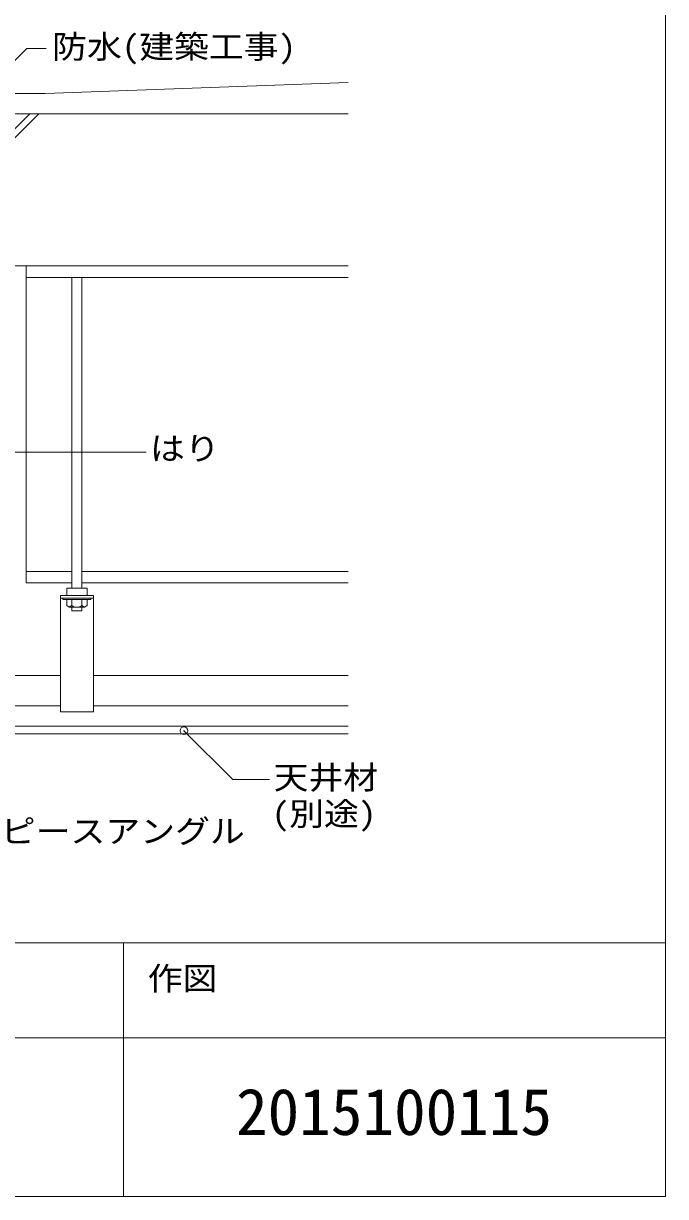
# Model space of a CAD drawing. Units: millimetres on the paper, enlarged 4 times, with parts at other scales. Extents: x -765 to 775, y -516 to 524.
# Drawn here: x 572.4 to 775, y -516.2 to -146.1 of the extents above; entities that cross this region are included whole.
import ezdxf
from ezdxf.enums import TextEntityAlignment as Align

# ---------------------------------------------------------------- set-up
doc = ezdxf.new("R2010")
doc.units = ezdxf.units.MM
doc.header["$LTSCALE"] = 4
doc.header["$PDMODE"] = 32
doc.header["$PDSIZE"] = 2.4
for name, color, linetype, lineweight in [('0-1_躯体', 7, 'Continuous', 18), ('0-4_その他資材', 7, 'Continuous', 18), ('0-5_建具', 7, 'Continuous', 18), ('0-9_部材名・寸法', 7, 'Continuous', 18), ('0-A_枠線', 7, 'Continuous', 18)]:
    doc.layers.add(name, color=color, linetype=linetype, lineweight=lineweight)
doc.layers.add('0-B_図面情報', color=7, linetype='Continuous')
doc.styles.add('ＭＳ ゴシック', font='')
doc.styles.get('ＭＳ ゴシック').set_extended_font_data('MS Gothic')

msp = doc.modelspace()

# ---------------------------------------------------------------- linework, layer by layer
at = {"layer": '0-1_躯体', "color": 3}
for p, q in [((674.799, -174.617), (499.22, -174.617)), ((526.345, -222.617), (574.345, -174.617)), ((529.174, -222.617), (577.174, -174.617)), ((674.799, -222.617), (499.22, -222.617))]:
    msp.add_line(p, q, dxfattribs=at)
at = {"layer": '0-4_その他資材'}
for p, q in [((509.221, -367.817), (674.799, -367.817)), ((674.799, -370.217), (509.221, -370.217))]:
    msp.add_line(p, q, dxfattribs=at)
at = {"layer": '0-5_建具'}
for p, q in [((674.799, -164.715), (579.221, -168.217)), ((579.221, -168.217), (547.221, -168.217)), ((573.221, -222.617), (573.221, -322.617)), ((573.221, -226.217), (674.799, -226.217)), ((587.621, -324.217), (587.621, -226.217)), ((590.82, -226.217), (590.82, -324.217)), ((587.621, -319.017), (573.221, -319.017)), ((674.799, -319.017), (590.82, -319.017)), ((573.221, -322.617), (587.621, -322.617)), ((586.02, -324.217), (586.02, -326.617)), ((592.42, -324.217), (586.02, -324.217)), ((590.82, -322.617), (674.799, -322.617)), ((592.42, -326.617), (592.42, -324.217)), ((584.021, -326.617), (594.42, -326.617)), ((584.021, -363.279), (584.021, -326.617)), ((584.021, -327.417), (594.42, -327.417)), ((584.82, -327.817), (584.82, -327.417)), ((586.02, -327.817), (586.02, -329.755)), ((587.621, -329.755), (587.621, -327.817)), ((590.82, -327.817), (590.82, -329.755)), ((592.42, -329.755), (592.42, -327.817)), ((586.02, -329.755), (586.82, -330.217)), ((586.82, -330.217), (587.621, -329.755)), ((586.82, -330.217), (591.621, -330.217)), ((587.621, -329.755), (588.42, -330.217)), ((587.621, -331.417), (587.621, -330.217)), ((590.82, -331.417), (587.621, -331.417)), ((590.82, -329.755), (590.02, -330.217)), ((590.82, -329.755), (591.621, -330.217)), ((590.82, -330.217), (590.82, -331.417)), ((591.621, -330.217), (592.42, -329.755)), ((515.62, -351.817), (584.021, -351.817)), ((674.799, -351.817), (594.42, -351.817)), ((584.021, -361.417), (515.62, -361.417)), ((674.799, -361.417), (594.42, -361.417))]:
    msp.add_line(p, q, dxfattribs=at)
for points in [[(594.42, -326.617), (594.42, -363.279), (584.021, -363.279)], [(593.62, -327.417), (593.62, -327.817), (584.82, -327.817)]]:
    msp.add_lwpolyline(points, dxfattribs=at)
at = {"layer": '0-9_部材名・寸法'}
for p, q in [((557.018, -170.392), (573.43, -153.979)), ((573.43, -153.979), (579.57, -153.979)), ((547.373, -281.329), (611.053, -281.329)), ((623.012, -369.221), (638.453, -384.662)), ((638.453, -384.662), (650.022, -384.662))]:
    msp.add_line(p, q, dxfattribs=at)
msp.add_point((623.012, -369.221), dxfattribs=at)
at = {"layer": '0-A_枠線'}
for p, q in [((774.969, 523.812), (774.969, -516.188)), ((-765.031, -436.188), (774.969, -436.188)), ((603.904, -516.188), (603.904, -436.188)), ((774.969, -436.188), (774.969, -516.188)), ((-765.031, -466.14), (774.969, -466.14)), ((-765.031, -516.188), (774.969, -516.188)), ((-765.031, -516.188), (774.969, -516.188))]:
    msp.add_line(p, q, dxfattribs=at)

# ---------------------------------------------------------------- texts
at = {"layer": '0-9_部材名・寸法', "style": 'ＭＳ ゴシック', "width": 1.1}
for s, p in [('防水(建築工事)', (581.403, -159.308)), ('はり', (612.294, -286.043)), ('天井材', (651.295, -389.835)), ('(別途)', (650.719, -401.315)), ('ピースアングル', (565.209, -406.802))]:
    msp.add_text(s, height=7.331, dxfattribs=at).set_placement(p, align=Align.BOTTOM_LEFT)
at = {"layer": '0-B_図面情報', "style": 'ＭＳ ゴシック', "width": 1.1}
msp.add_text('作図', height=7.331, dxfattribs=at).set_placement((611.574, -453.242), align=Align.BOTTOM_LEFT)
at = {"layer": '0-B_図面情報', "style": 'ＭＳ ゴシック'}
msp.add_text('2015100115', height=14.66, dxfattribs=at).set_placement((639.436, -501.164), align=Align.BOTTOM_LEFT)

doc.saveas('drawing.dxf')
